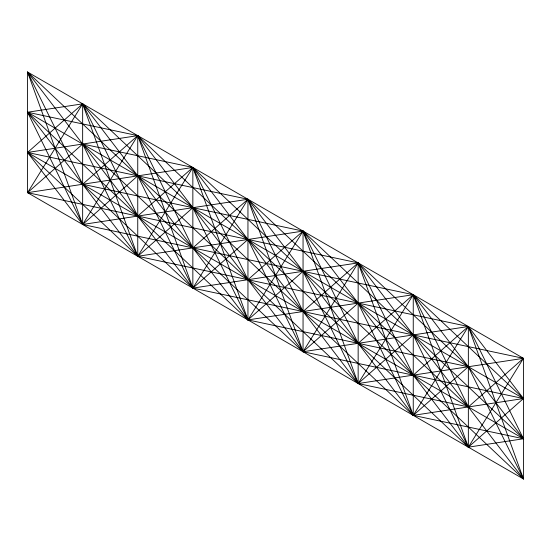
<?xml version="1.0" encoding="UTF-8"?>
<svg xmlns="http://www.w3.org/2000/svg" width="551" height="551" viewBox="0 0 551 551"><rect width="100%" height="100%" fill="white"/><g stroke="black" fill="none" stroke-linecap="round" stroke-linejoin="round"><path stroke-width="0.83" d="M137.75 135.642L82.65 224.484L413.25 294.702L523.45 398.545L468.35 447.164L137.75 135.642L27.55 112.239L82.65 224.484L247.95 199.269L468.35 406.948L523.45 358.329L27.55 72.023L27.55 192.671L523.45 478.977L523.45 358.329L192.85 288.111L82.65 184.268L27.55 72.023L358.15 383.544L468.35 406.948L413.25 294.702L247.95 319.917L27.55 112.239L82.65 103.836L413.25 415.358L523.45 438.761L468.35 326.516L137.75 256.298L27.55 152.455L82.65 103.836L247.95 319.917L468.35 366.732L523.45 478.977L192.85 167.456L82.65 144.052L27.55 192.671L358.15 262.889L468.35 366.732L413.25 415.358L247.95 199.269L27.55 152.455L82.65 224.484L137.75 175.865L192.85 288.111L358.15 262.889L523.45 478.977L468.35 326.516L303.05 351.731L82.65 144.052L137.75 256.298L303.05 231.083L523.45 438.761L468.35 447.164L303.05 231.083L82.65 184.268L137.75 135.642L303.05 351.731L523.45 398.545L468.35 326.516L413.25 375.135L358.15 262.889L303.05 311.515L247.95 199.269L192.85 247.888L137.75 135.642L27.55 152.455L523.45 438.761L413.25 294.702L358.15 343.328L303.05 231.083L247.95 279.701L192.85 167.456L27.55 192.671L82.65 103.836L137.75 216.082L192.85 167.456L358.15 383.544L523.45 358.329L468.35 447.164L413.25 334.918L358.15 383.544L303.05 271.299L247.95 319.917L192.85 207.672L137.75 256.298L27.55 112.239L523.45 398.545L413.25 415.358L358.15 303.112L303.05 351.731L247.95 239.485L192.85 288.111L27.55 72.023L82.65 224.484L82.65 103.836L137.75 256.298L192.85 167.456L247.95 319.917L303.05 231.083L358.15 383.544L413.25 294.702L468.35 447.164L468.35 326.516L413.25 415.358L358.15 262.889L303.05 351.731L247.95 199.269L192.85 288.111L137.75 135.642L137.75 256.298M413.25 294.702L413.25 415.358M358.15 262.889L358.15 383.544M303.05 231.083L303.05 351.731M247.95 199.269L247.95 319.917M192.85 167.456L192.85 288.111"/></g></svg>
